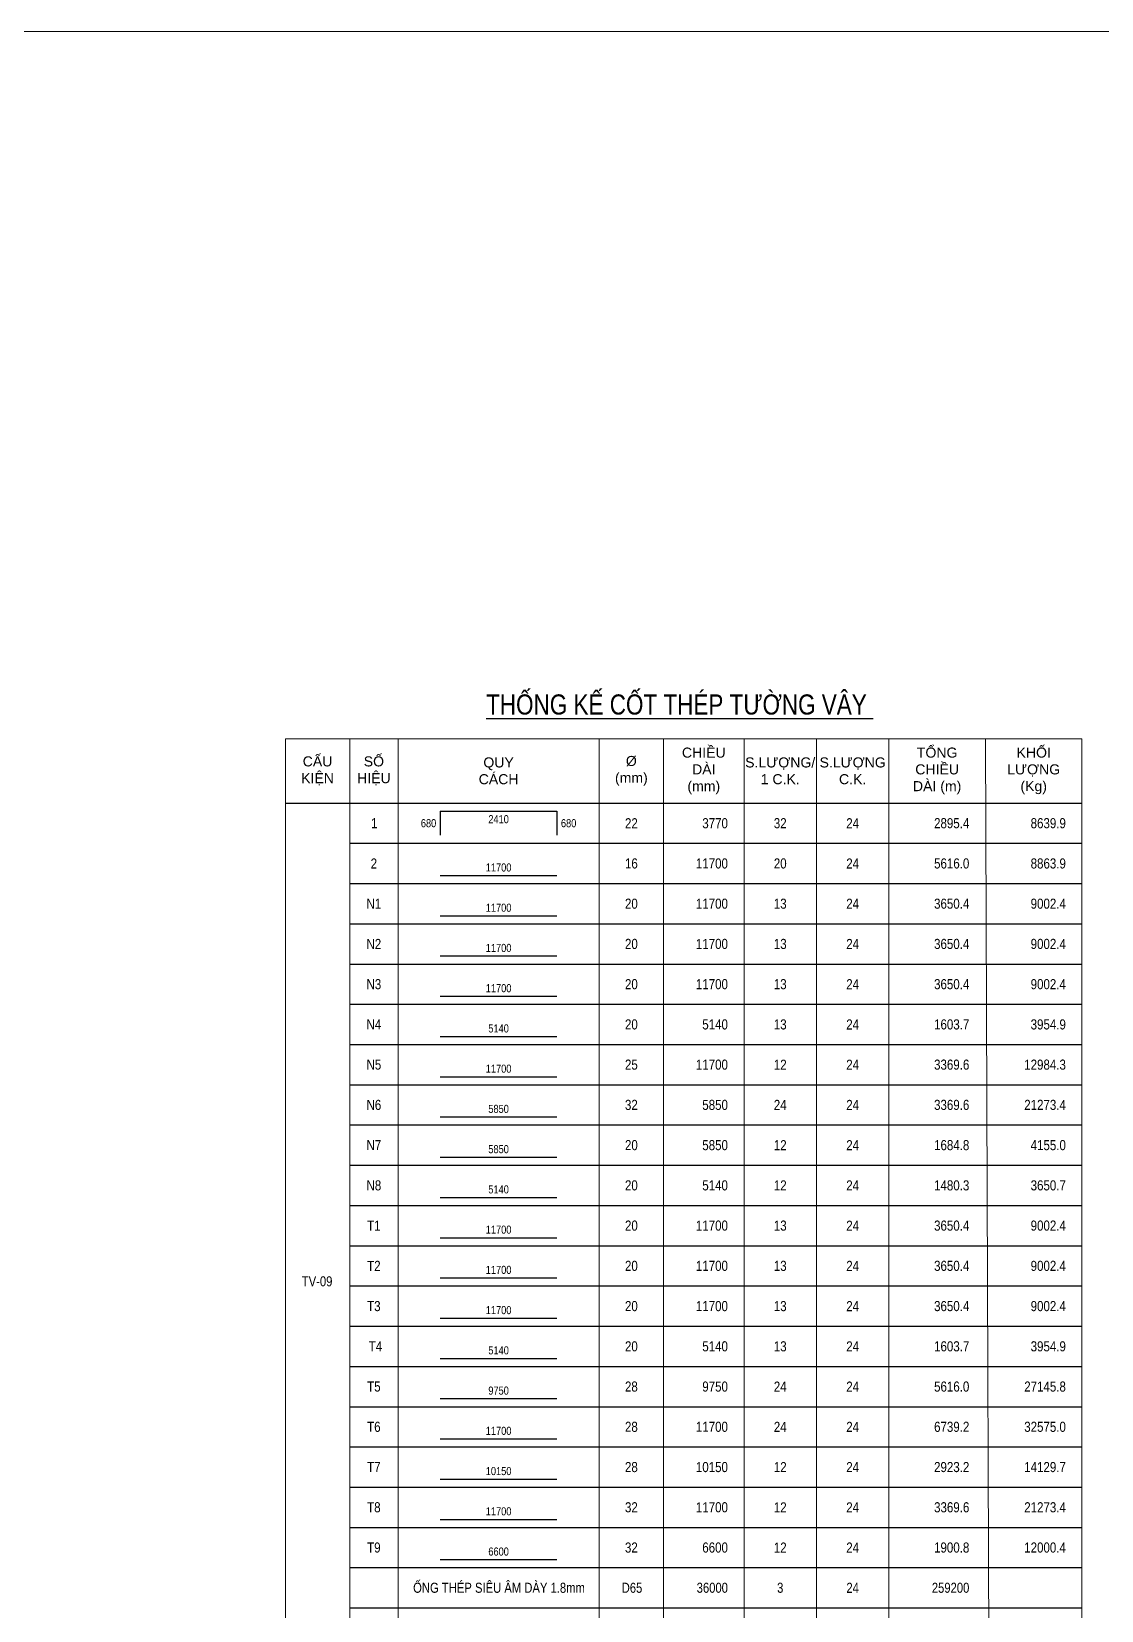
# Model space of a CAD drawing. Header units: millimetres. Extents: x -143483 to 1166745, y -1448440 to -1202244.
# Drawn here: x 463523 to 485682, y -1404759 to -1372063 of the extents above; entities that cross this region are included whole.
import ezdxf
from ezdxf.enums import TextEntityAlignment as Align

# ---------------------------------------------------------------- set-up
doc = ezdxf.new("R2010")
doc.units = ezdxf.units.MM
doc.header["$LTSCALE"] = 30
doc.layers.get('0').update_dxf_attribs({"lineweight": 9})
doc.layers.get('Defpoints').update_dxf_attribs({"lineweight": 9})
for name, color, linetype in [('ccu11-Text', 31, 'Continuous'), ('ccu12-Manh', 8, 'Continuous'), ('ccu12-Text', 31, 'Continuous'), ('ccu12-Thay', 7, 'Continuous'), ('TEXT', 31, 'Continuous'), ('THEP', 4, 'Continuous')]:
    doc.layers.add(name, color=color, linetype=linetype)
doc.styles.add('ARIAL', font='arial_0.ttf')
doc.styles.add('Arial Narrow', font='ARIALN.TTF')
doc.styles.add('ccu12-Arial', font='arial_0.ttf', dxfattribs={"width": 0.8})

msp = doc.modelspace()

# ---------------------------------------------------------------- linework, layer by layer
for p, q in [((468779.39, -1386706.7), (485279.39, -1386706.7)), ((468779.39, -1386706.7), (468779.39, -1408873.36)), ((470112.72, -1386706.7), (470112.72, -1408873.36)), ((471112.72, -1386706.7), (471112.72, -1408873.36)), ((475279.39, -1386706.7), (475279.39, -1408873.36)), ((476612.72, -1386706.7), (476612.72, -1408873.36)), ((478279.39, -1386706.7), (478279.39, -1408873.36)), ((479779.39, -1386706.7), (479779.39, -1408873.36)), ((481279.39, -1386706.7), (481279.39, -1408873.36)), ((483279.39, -1386706.7), (483363.47, -1408873.36)), ((485279.39, -1386706.7), (485279.39, -1408873.36))]:
    msp.add_line(p, q)
at = {"layer": 'ccu12-Manh'}
for p, q in [((470112.72, -1388873.36), (485279.39, -1388873.36)), ((470112.72, -1389706.7), (485279.39, -1389706.7)), ((470112.72, -1390540.03), (485279.39, -1390540.03)), ((470112.72, -1391373.36), (485279.39, -1391373.36)), ((470112.72, -1392206.7), (485279.39, -1392206.7)), ((470112.72, -1393040.03), (485279.39, -1393040.03)), ((470112.72, -1393873.36), (485279.39, -1393873.36)), ((470112.72, -1394706.7), (485279.39, -1394706.7)), ((470112.72, -1395540.03), (485279.39, -1395540.03)), ((470112.72, -1396373.36), (485279.39, -1396373.36)), ((470112.72, -1397206.7), (485279.39, -1397206.7)), ((470112.72, -1398040.03), (485279.39, -1398040.03)), ((470112.72, -1398873.36), (485279.39, -1398873.36)), ((470112.72, -1399706.7), (485279.39, -1399706.7)), ((470112.72, -1399706.7), (485279.39, -1399706.7)), ((470112.72, -1400540.03), (485279.39, -1400540.03)), ((470112.72, -1401373.36), (485279.39, -1401373.36)), ((470112.72, -1402206.7), (485279.39, -1402206.7)), ((470112.72, -1403040.03), (485279.39, -1403040.03)), ((470112.72, -1403873.36), (485279.39, -1403873.36)), ((470112.72, -1404706.7), (485279.39, -1404706.7))]:
    msp.add_line(p, q, dxfattribs=at)
at = {"layer": 'ccu12-Thay'}
msp.add_line((468779.39, -1388040.03), (485279.39, -1388040.03), dxfattribs=at)
at = {"layer": 'Defpoints', "color": 2}
msp.add_line((-139032.75, -1372063.17), (1166744.68, -1372063.17), dxfattribs=at)
at = {"layer": 'THEP'}
for p, q in [((471987.72, -1388206.7), (471987.72, -1388706.7)), ((474404.39, -1388206.7), (474404.39, -1388706.7))]:
    msp.add_line(p, q, dxfattribs=at)
for points in [[(471987.72, -1388206.7), (474404.39, -1388206.7)], [(471987.72, -1389540.03), (474404.39, -1389540.03)], [(471987.72, -1390373.36), (474404.39, -1390373.36)], [(471987.72, -1391206.7), (474404.39, -1391206.7)], [(471987.72, -1392040.03), (474404.39, -1392040.03)], [(471987.72, -1392873.36), (474404.39, -1392873.36)], [(471987.72, -1393706.7), (474404.39, -1393706.7)], [(471987.72, -1394540.03), (474404.39, -1394540.03)], [(471987.72, -1395373.36), (474404.39, -1395373.36)], [(471987.72, -1396206.7), (474404.39, -1396206.7)], [(471987.72, -1397040.03), (474404.39, -1397040.03)], [(471987.72, -1397873.36), (474404.39, -1397873.36)], [(471987.72, -1398706.7), (474404.39, -1398706.7)], [(471987.72, -1399540.03), (474404.39, -1399540.03)], [(471987.72, -1400373.36), (474404.39, -1400373.36)], [(471987.72, -1401206.7), (474404.39, -1401206.7)], [(471987.72, -1402040.03), (474404.39, -1402040.03)], [(471987.72, -1402873.36), (474404.39, -1402873.36)], [(471987.72, -1403706.7), (474404.39, -1403706.7)]]:
    msp.add_lwpolyline(points, dxfattribs=at)

# ---------------------------------------------------------------- texts
at = {"layer": 'ccu11-Text', "linetype": 'Continuous', "style": 'ccu12-Arial', "width": 0.8}
for s, height, p in [('TV-09', 208.333, (469437.17, -1397943.84)), ('ỐNG THÉP SIÊU ÂM DÀY 1.8mm', 208.3333, (473204.96, -1404290.03)), ('D65', 208.333, (475959.47, -1404290.03))]:
    msp.add_text(s, height=height, dxfattribs=at).set_placement(p, align=Align.MIDDLE_CENTER)
for s, p in [('36000', (477946.06, -1404290.03)), ('259200', (482946.06, -1404290.03))]:
    msp.add_text(s, height=208.333, dxfattribs=at).set_placement(p, align=Align.MIDDLE_RIGHT)
for s, height, p in [('3', 208.33, (479029.39, -1404290.03)), ('24', 208.333, (480529.39, -1404290.03))]:
    msp.add_text(s, height=height, dxfattribs=at).set_placement(p, align=Align.MIDDLE)
at = {"layer": 'ccu12-Text', "style": 'ARIAL', "width": 0.8}
msp.add_text('%%UTHỐNG KẾ CỐT THÉP TƯỜNG VÂY ', height=416.6667, dxfattribs=at).set_placement((476943.91, -1386206.7), align=Align.CENTER)
at = {"layer": 'TEXT', "color": 1, "style": 'Arial Narrow'}
for s, height, p in [('1', 208.33, (470619.39, -1388456.7)), ('22', 208.333, (475946.06, -1388456.7)), ('32', 208.333, (479029.39, -1388456.7)), ('24', 208.333, (480529.39, -1388456.7)), ('2', 208.33, (470612.72, -1389290.03)), ('16', 208.333, (475946.06, -1389290.03)), ('20', 208.333, (479029.39, -1389290.03)), ('24', 208.333, (480529.39, -1389290.03)), ('N1', 208.333, (470612.72, -1390123.36)), ('20', 208.333, (475946.06, -1390123.36)), ('13', 208.333, (479029.39, -1390123.36)), ('24', 208.333, (480529.39, -1390123.36)), ('N2', 208.333, (470612.72, -1390956.7)), ('20', 208.333, (475946.06, -1390956.7)), ('13', 208.333, (479029.39, -1390956.7)), ('24', 208.333, (480529.39, -1390956.7)), ('N3', 208.333, (470612.72, -1391790.03)), ('20', 208.333, (475946.06, -1391790.03)), ('13', 208.333, (479029.39, -1391790.03)), ('24', 208.333, (480529.39, -1391790.03)), ('N4', 208.333, (470612.72, -1392623.36)), ('20', 208.333, (475946.06, -1392623.36)), ('13', 208.333, (479029.39, -1392623.36)), ('24', 208.333, (480529.39, -1392623.36)), ('N5', 208.333, (470612.72, -1393456.7)), ('25', 208.333, (475946.06, -1393456.7)), ('12', 208.333, (479029.39, -1393456.7)), ('24', 208.333, (480529.39, -1393456.7)), ('N6', 208.333, (470612.72, -1394290.03)), ('32', 208.333, (475946.06, -1394290.03)), ('24', 208.333, (479029.39, -1394290.03)), ('24', 208.333, (480529.39, -1394290.03)), ('N7', 208.333, (470612.72, -1395123.36)), ('20', 208.333, (475946.06, -1395123.36)), ('12', 208.333, (479029.39, -1395123.36)), ('24', 208.333, (480529.39, -1395123.36)), ('N8', 208.333, (470612.72, -1395956.7)), ('20', 208.333, (475946.06, -1395956.7)), ('12', 208.333, (479029.39, -1395956.7)), ('24', 208.333, (480529.39, -1395956.7)), ('T1', 208.333, (470612.72, -1396790.03)), ('20', 208.333, (475946.06, -1396790.03)), ('13', 208.333, (479029.39, -1396790.03)), ('24', 208.333, (480529.39, -1396790.03)), ('T2', 208.333, (470612.72, -1397623.36)), ('20', 208.333, (475946.06, -1397623.36)), ('13', 208.333, (479029.39, -1397623.36)), ('24', 208.333, (480529.39, -1397623.36)), ('T3', 208.333, (470612.72, -1398456.7)), ('20', 208.333, (475946.06, -1398456.7)), ('13', 208.333, (479029.39, -1398456.7)), ('24', 208.333, (480529.39, -1398456.7)), (' T4', 208.333, (470612.72, -1399290.03)), ('20', 208.333, (475946.06, -1399290.03)), ('13', 208.333, (479029.39, -1399290.03)), ('24', 208.333, (480529.39, -1399290.03)), ('T5', 208.333, (470612.72, -1400123.36)), ('28', 208.333, (475946.06, -1400123.36)), ('24', 208.333, (479029.39, -1400123.36)), ('24', 208.333, (480529.39, -1400123.36)), ('T6', 208.333, (470612.72, -1400956.7)), ('28', 208.333, (475946.06, -1400956.7)), ('24', 208.333, (479029.39, -1400956.7)), ('24', 208.333, (480529.39, -1400956.7)), ('T7', 208.333, (470612.72, -1401790.03)), ('28', 208.333, (475946.06, -1401790.03)), ('12', 208.333, (479029.39, -1401790.03)), ('24', 208.333, (480529.39, -1401790.03)), ('T8', 208.333, (470612.72, -1402623.36)), ('32', 208.333, (475946.06, -1402623.36)), ('12', 208.333, (479029.39, -1402623.36)), ('24', 208.333, (480529.39, -1402623.36)), ('T9', 208.333, (470612.72, -1403456.7)), ('32', 208.333, (475946.06, -1403456.7)), ('12', 208.333, (479029.39, -1403456.7)), ('24', 208.333, (480529.39, -1403456.7))]:
    msp.add_text(s, height=height, dxfattribs=at).set_placement(p, align=Align.MIDDLE)
at = {"layer": 'TEXT', "style": 'Arial Narrow'}
for s, height, p in [('680', 166.667, (471904.39, -1388456.7)), ('3770', 208.333, (477946.06, -1388456.7)), ('2895.4', 208.333, (482946.06, -1388456.7)), ('8639.9', 208.333, (484946.06, -1388456.7)), ('11700', 208.333, (477946.06, -1389290.03)), ('5616.0', 208.333, (482946.06, -1389290.03)), ('8863.9', 208.333, (484946.06, -1389290.03)), ('11700', 208.333, (477946.06, -1390123.36)), ('3650.4', 208.333, (482946.06, -1390123.36)), ('9002.4', 208.333, (484946.06, -1390123.36)), ('11700', 208.333, (477946.06, -1390956.7)), ('3650.4', 208.333, (482946.06, -1390956.7)), ('9002.4', 208.333, (484946.06, -1390956.7)), ('11700', 208.333, (477946.06, -1391790.03)), ('3650.4', 208.333, (482946.06, -1391790.03)), ('9002.4', 208.333, (484946.06, -1391790.03)), ('5140', 208.333, (477946.06, -1392623.36)), ('1603.7', 208.333, (482946.06, -1392623.36)), ('3954.9', 208.333, (484946.06, -1392623.36)), ('11700', 208.333, (477946.06, -1393456.7)), ('3369.6', 208.333, (482946.06, -1393456.7)), ('12984.3', 208.333, (484946.06, -1393456.7)), ('5850', 208.333, (477946.06, -1394290.03)), ('3369.6', 208.333, (482946.06, -1394290.03)), ('21273.4', 208.333, (484946.06, -1394290.03)), ('5850', 208.333, (477946.06, -1395123.36)), ('1684.8', 208.333, (482946.06, -1395123.36)), ('4155.0', 208.333, (484946.06, -1395123.36)), ('5140', 208.333, (477946.06, -1395956.7)), ('1480.3', 208.333, (482946.06, -1395956.7)), ('3650.7', 208.333, (484946.06, -1395956.7)), ('11700', 208.333, (477946.06, -1396790.03)), ('3650.4', 208.333, (482946.06, -1396790.03)), ('9002.4', 208.333, (484946.06, -1396790.03)), ('11700', 208.333, (477946.06, -1397623.36)), ('3650.4', 208.333, (482946.06, -1397623.36)), ('9002.4', 208.333, (484946.06, -1397623.36)), ('11700', 208.333, (477946.06, -1398456.7)), ('3650.4', 208.333, (482946.06, -1398456.7)), ('9002.4', 208.333, (484946.06, -1398456.7)), ('5140', 208.333, (477946.06, -1399290.03)), ('1603.7', 208.333, (482946.06, -1399290.03)), ('3954.9', 208.333, (484946.06, -1399290.03)), ('9750', 208.333, (477946.06, -1400123.36)), ('5616.0', 208.333, (482946.06, -1400123.36)), ('27145.8', 208.333, (484946.06, -1400123.36)), ('11700', 208.333, (477946.06, -1400956.7)), ('6739.2', 208.333, (482946.06, -1400956.7)), ('32575.0', 208.333, (484946.06, -1400956.7)), ('10150', 208.333, (477946.06, -1401790.03)), ('2923.2', 208.333, (482946.06, -1401790.03)), ('14129.7', 208.333, (484946.06, -1401790.03)), ('11700', 208.333, (477946.06, -1402623.36)), ('3369.6', 208.333, (482946.06, -1402623.36)), ('21273.4', 208.333, (484946.06, -1402623.36)), ('6600', 208.333, (477946.06, -1403456.7)), ('1900.8', 208.333, (482946.06, -1403456.7)), ('12000.4', 208.333, (484946.06, -1403456.7))]:
    msp.add_text(s, height=height, dxfattribs=at).set_placement(p, align=Align.MIDDLE_RIGHT)
msp.add_text('2410', height=166.667, dxfattribs=at).set_placement((473196.06, -1388290.03), align=Align.TOP_CENTER)
msp.add_text('680', height=166.667, dxfattribs=at).set_placement((474487.72, -1388456.7), align=Align.MIDDLE_LEFT)
for s, p in [('11700', (473196.06, -1389456.7)), ('11700', (473196.06, -1390290.03)), ('11700', (473196.06, -1391123.36)), ('11700', (473196.06, -1391956.7)), ('5140', (473196.06, -1392790.03)), ('11700', (473196.06, -1393623.36)), ('5850', (473196.06, -1394456.7)), ('5850', (473196.06, -1395290.03)), ('5140', (473196.06, -1396123.36)), ('11700', (473196.06, -1396956.7)), ('11700', (473196.06, -1397790.03)), ('11700', (473196.06, -1398623.36)), ('5140', (473196.06, -1399456.7)), ('9750', (473196.06, -1400290.03)), ('11700', (473196.06, -1401123.36)), ('10150', (473196.06, -1401956.7)), ('11700', (473196.06, -1402790.03)), ('6600', (473196.06, -1403623.36))]:
    msp.add_text(s, height=166.667, dxfattribs=at).set_placement(p, align=Align.CENTER)
at = {"layer": 'TEXT', "ltscale": 10000, "attachment_point": 5, "style": 'ARIAL'}
for s, insert, char_height, width in [('CHIỀU DÀI (mm)', (477446.06, -1387373.36), 208.3333, 1177.2397), ('TỔNG CHIỀU DÀI (m)', (482279.39, -1387373.36), 208.3333, 1177.2397), ('KHỐI LƯỢNG (Kg)', (484279.39, -1387373.36), 208.3333, 1511.1414), ('CẤU KIỆN', (469446.06, -1387373.36), 208.333, 543.4288), ('SỐ HIỆU', (470612.72, -1387373.36), 208.333, 556.2756), ('QUY CÁCH', (473196.06, -1387373.36), 208.333, 1228.9677), ('%%c (mm)', (475946.06, -1387373.36), 208.333, 542.9741), ('S.LƯỢNG/ 1 C.K.', (479029.39, -1387373.36), 208.3333, 1161.8918), ('S.LƯỢNG C.K.', (480529.39, -1387373.36), 208.3333, 1097.2033)]:
    msp.add_mtext(s, dxfattribs=dict(at, insert=insert, char_height=char_height, width=width))

doc.saveas('drawing.dxf')
